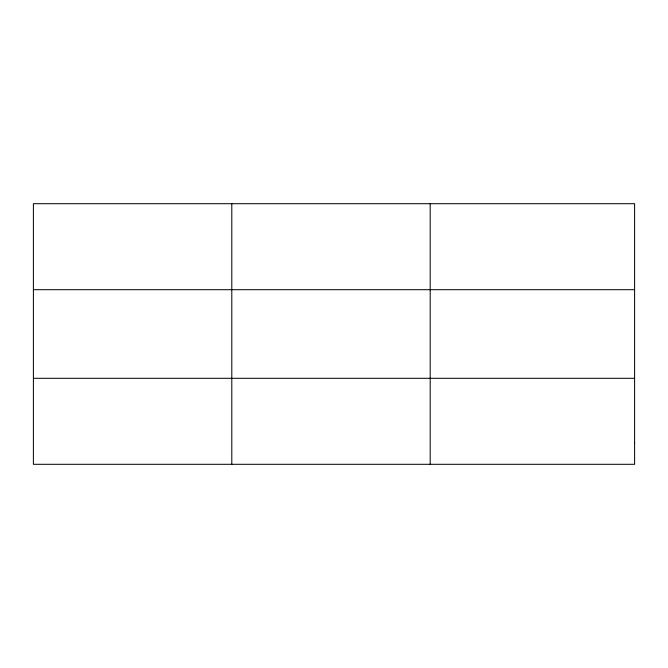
<?xml version="1.0" encoding="UTF-8"?>
<svg xmlns="http://www.w3.org/2000/svg" width="668" height="668" viewBox="0 0 668 668"><rect width="100%" height="100%" fill="white"/><g stroke="black" fill="none" stroke-linecap="round" stroke-linejoin="round"><path stroke-width="1" d="M231.796 464.302L231.796 203.698M430.192 464.302L430.192 203.698M33.4 289.695L634.6 289.695M33.4 378.305L634.6 378.305M634.6 442.8L634.6 464.302L33.4 464.302L33.4 203.698L634.6 203.698L634.6 442.8"/></g></svg>
